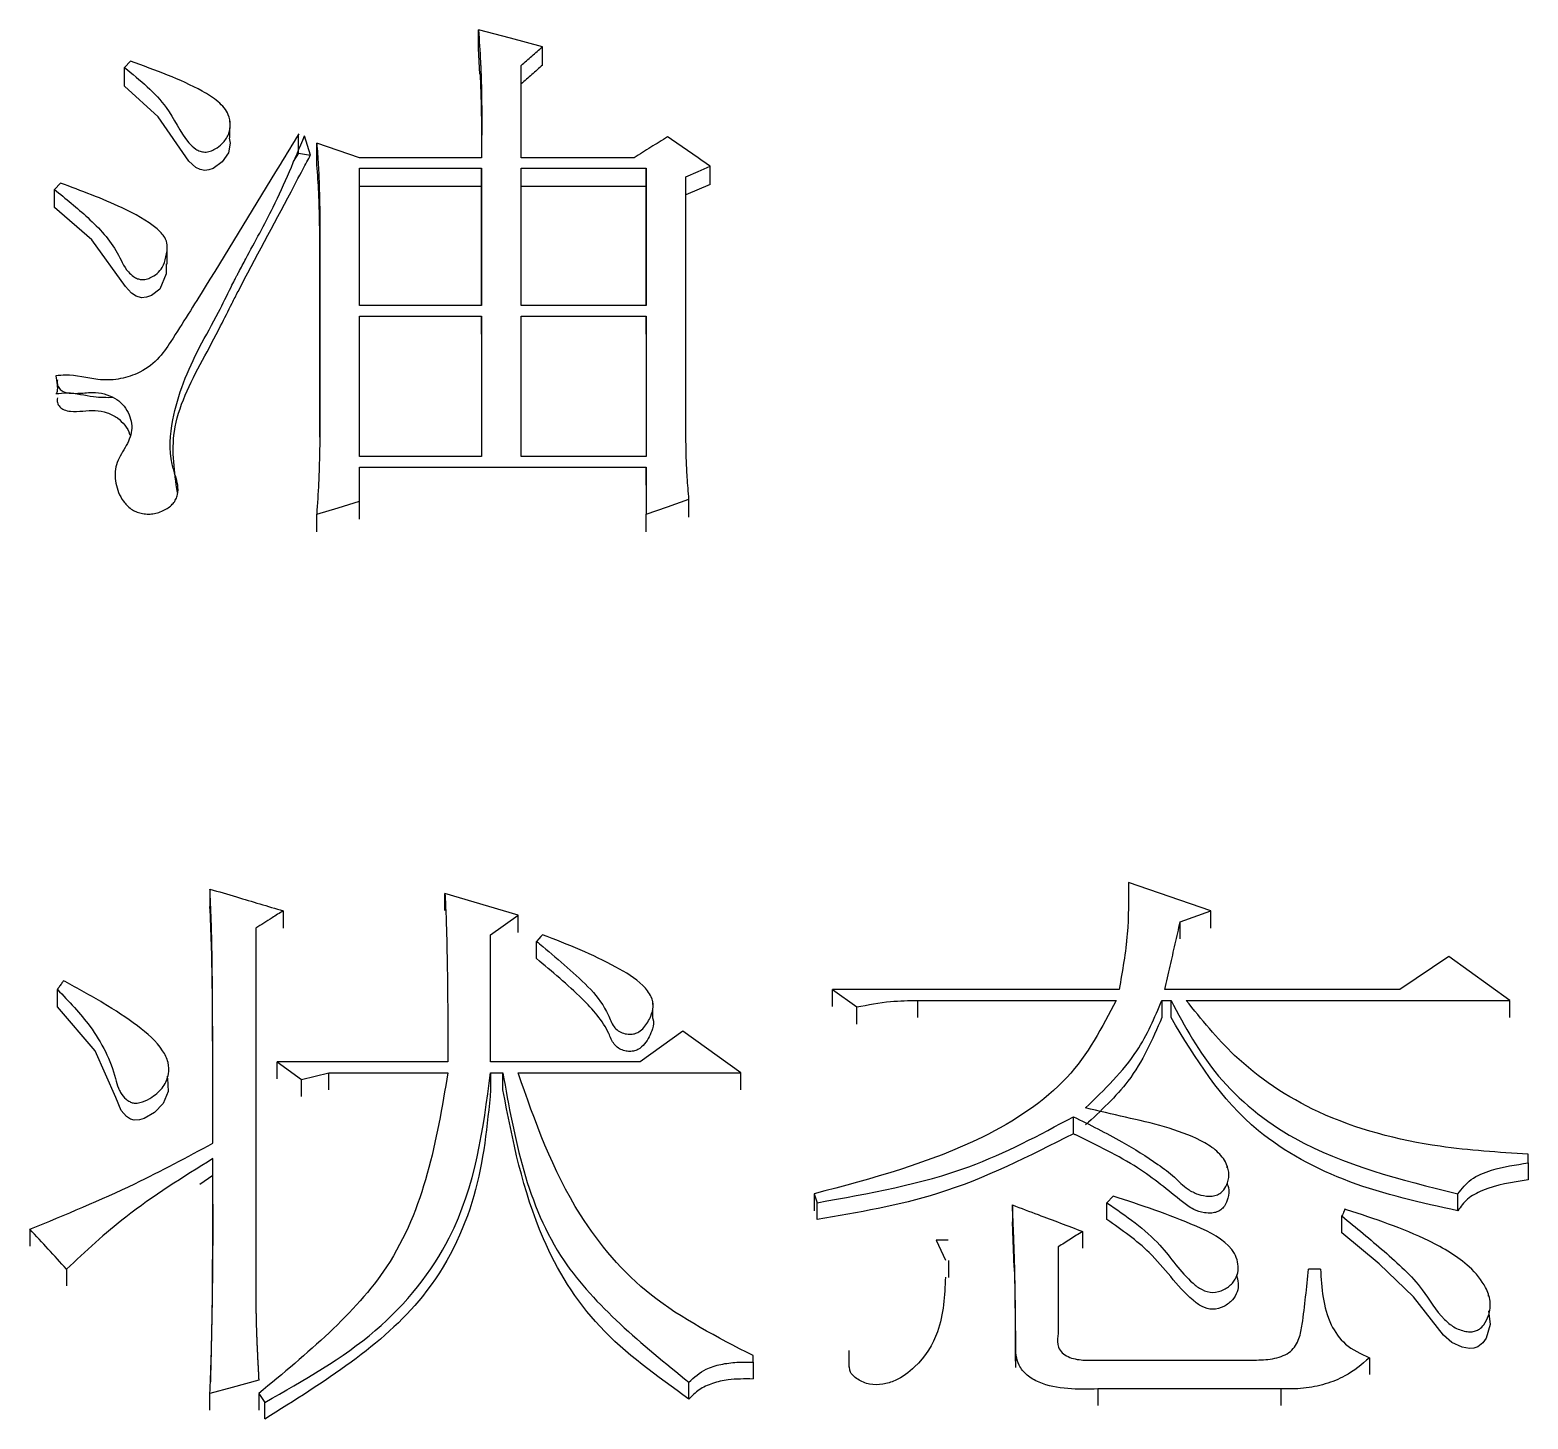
# Model space of a CAD drawing. Header units: millimetres. Extents: x 2028 to 4172, y 863 to 2379.
# Drawn here: x 2533.38 to 2538.7, y 2194.7 to 2199.62 of the extents above; entities that cross this region are included whole.
import ezdxf

# ---------------------------------------------------------------- set-up
doc = ezdxf.new("R2010")
doc.units = ezdxf.units.MM

msp = doc.modelspace()

# ---------------------------------------------------------------- linework, layer by layer
at = {"color": 7, "linetype": 'Continuous', "lineweight": 25}
for p, q in [((2534.9742, 2199.5586), (2534.9742, 2199.624)), ((2534.9787, 2199.4669), (2534.9742, 2199.5586)), ((2535.2013, 2199.4994), (2535.2013, 2199.5648)), ((2533.741, 2199.5129), (2533.7194, 2199.4907)), ((2533.7194, 2199.4254), (2533.7194, 2199.4907)), ((2535.1256, 2199.171), (2535.1256, 2199.4981)), ((2534.0926, 2199.2975), (2534.0926, 2199.3069)), ((2534.0926, 2199.2419), (2534.0926, 2199.2777)), ((2534.3792, 2199.1805), (2534.3576, 2199.2492)), ((2534.4009, 2199.1582), (2534.4009, 2199.2231)), ((2534.3359, 2199.1879), (2534.3174, 2199.1577)), ((2534.3359, 2199.1879), (2534.3792, 2199.1805)), ((2534.985, 2199.171), (2534.5523, 2199.171)), ((2535.5259, 2199.171), (2535.1256, 2199.171)), ((2534.5523, 2199.1337), (2534.985, 2199.1337)), ((2534.5523, 2198.6474), (2534.5523, 2199.1337)), ((2534.985, 2199.1337), (2534.985, 2198.6474)), ((2534.985, 2199.0689), (2534.985, 2199.1337)), ((2535.1256, 2199.1337), (2535.5691, 2199.1337)), ((2535.1256, 2198.6474), (2535.1256, 2199.1337)), ((2535.5691, 2199.1337), (2535.5691, 2198.6474)), ((2535.5691, 2199.0689), (2535.5691, 2199.1337)), ((2535.7098, 2198.1728), (2535.7097, 2199.1039)), ((2535.7963, 2199.0763), (2535.7963, 2199.1412)), ((2533.4922, 2199.0815), (2533.4706, 2199.0591)), ((2533.4706, 2198.9944), (2533.4706, 2199.0591)), ((2534.985, 2199.0689), (2534.5523, 2199.0689)), ((2534.985, 2198.6474), (2534.985, 2199.0689)), ((2535.5691, 2199.0689), (2535.1256, 2199.0689)), ((2535.5691, 2198.6474), (2535.5691, 2199.0689)), ((2535.7963, 2199.0763), (2535.7097, 2199.0391)), ((2534.4117, 2198.9695), (2534.4117, 2198.1803)), ((2534.4117, 2198.9695), (2534.4117, 2198.9049)), ((2534.4117, 2198.1803), (2534.4117, 2198.9049)), ((2533.8707, 2198.7938), (2533.8707, 2198.8586)), ((2534.985, 2198.6474), (2534.5523, 2198.6474)), ((2535.5691, 2198.6474), (2535.1256, 2198.6474)), ((2534.5523, 2198.6098), (2534.985, 2198.6098)), ((2534.5523, 2198.1123), (2534.5523, 2198.6098)), ((2534.985, 2198.6098), (2534.985, 2198.1123)), ((2534.985, 2198.5457), (2534.985, 2198.6098)), ((2535.1256, 2198.6098), (2535.5691, 2198.6098)), ((2535.1256, 2198.1123), (2535.1256, 2198.6098)), ((2535.5691, 2198.6098), (2535.5691, 2198.1123)), ((2535.5691, 2198.5457), (2535.5691, 2198.6098)), ((2533.4814, 2198.3734), (2533.4814, 2198.384)), ((2534.985, 2198.1123), (2534.5523, 2198.1123)), ((2535.5691, 2198.1123), (2535.1256, 2198.1123)), ((2534.5523, 2198.0745), (2535.5691, 2198.0745)), ((2534.5523, 2197.9533), (2534.5523, 2198.0745)), ((2535.5691, 2198.0745), (2535.5691, 2197.9078)), ((2535.5691, 2198.0111), (2535.5691, 2198.0745)), ((2534.5523, 2197.8901), (2534.5523, 2197.9533)), ((2535.7206, 2197.8977), (2535.7206, 2197.9608)), ((2534.4009, 2197.8447), (2534.4009, 2197.9078)), ((2535.5691, 2197.8447), (2535.5691, 2197.9078)), ((2537.5703, 2196.5019), (2537.2783, 2196.6023)), ((2534.0223, 2196.5791), (2534.0223, 2196.5179)), ((2535.1148, 2196.4864), (2534.8552, 2196.5637)), ((2534.8552, 2196.5025), (2534.8552, 2196.5637)), ((2534.2819, 2196.5019), (2534.2819, 2196.4408)), ((2535.0175, 2196.4168), (2535.1148, 2196.4864)), ((2535.1148, 2196.4253), (2535.1148, 2196.4864)), ((2537.4622, 2196.4632), (2537.5703, 2196.5019)), ((2537.5703, 2196.4408), (2537.5703, 2196.5019)), ((2534.1845, 2196.44), (2534.1845, 2195.2242)), ((2537.4622, 2196.4022), (2537.4622, 2196.4632)), ((2535.0175, 2195.9668), (2535.0175, 2196.4168)), ((2535.1798, 2196.3324), (2535.1798, 2196.3937)), ((2537.2712, 2196.3928), (2537.2695, 2196.3724)), ((2538.4141, 2196.3394), (2538.241, 2196.2232)), ((2538.6304, 2196.1844), (2538.4141, 2196.3394)), ((2533.4814, 2196.1621), (2533.4814, 2196.2231)), ((2536.229, 2196.2232), (2536.3155, 2196.1611)), ((2537.2458, 2196.2232), (2536.229, 2196.2232)), ((2536.229, 2196.1624), (2536.229, 2196.2232)), ((2538.241, 2196.2232), (2537.4081, 2196.2232)), ((2535.5922, 2196.1701), (2535.5922, 2196.1812)), ((2536.5319, 2196.1844), (2537.235, 2196.1844)), ((2536.5319, 2196.1237), (2536.5319, 2196.1844)), ((2537.3973, 2196.1844), (2537.4297, 2196.1844)), ((2537.3973, 2196.1844), (2537.3973, 2196.1237)), ((2537.4297, 2196.1237), (2537.4297, 2196.1844)), ((2537.4838, 2196.1844), (2538.6304, 2196.1844)), ((2538.6304, 2196.1237), (2538.6304, 2196.1844)), ((2535.5922, 2196.1201), (2535.5922, 2196.1556)), ((2536.3155, 2196.1004), (2536.3155, 2196.1611)), ((2535.699, 2196.0757), (2535.5475, 2195.9668)), ((2535.9045, 2195.9279), (2535.699, 2196.0757)), ((2533.8715, 2195.9688), (2533.8715, 2195.9725)), ((2534.2603, 2195.9668), (2534.3468, 2195.9045)), ((2534.866, 2195.9668), (2534.2603, 2195.9668)), ((2534.2603, 2195.9064), (2534.2603, 2195.9668)), ((2535.5475, 2195.9668), (2535.0175, 2195.9668)), ((2533.8715, 2195.9117), (2533.8715, 2195.9153)), ((2534.3468, 2195.9045), (2534.4441, 2195.9279)), ((2534.3468, 2195.8442), (2534.3468, 2195.9045)), ((2534.4441, 2195.9279), (2534.866, 2195.9279)), ((2534.4441, 2195.8675), (2534.4441, 2195.9279)), ((2535.0175, 2195.9279), (2535.0607, 2195.9279)), ((2535.0175, 2195.9279), (2535.0175, 2195.8675)), ((2535.0607, 2195.8675), (2535.0607, 2195.9279)), ((2535.1148, 2195.9279), (2535.9045, 2195.9279)), ((2535.9045, 2195.8675), (2535.9045, 2195.9279)), ((2537.0835, 2195.7117), (2537.0835, 2195.7721)), ((2538.6954, 2195.6081), (2538.6954, 2195.6393)), ((2534.0331, 2195.6181), (2534.0331, 2195.6213)), ((2537.6291, 2195.5911), (2537.6291, 2195.5975)), ((2538.6954, 2195.6081), (2538.6954, 2195.5482)), ((2534.0331, 2195.5635), (2533.9862, 2195.5321)), ((2536.1641, 2195.4986), (2536.1749, 2195.4673)), ((2536.1641, 2195.4986), (2536.1641, 2195.4388)), ((2537.2242, 2195.4907), (2537.2026, 2195.4673)), ((2538.4466, 2195.4388), (2538.4466, 2195.4986)), ((2536.1749, 2195.4076), (2536.1749, 2195.4673)), ((2536.8672, 2195.4594), (2536.8672, 2195.3997)), ((2533.3842, 2195.3731), (2533.3842, 2195.3135)), ((2536.8735, 2195.2371), (2536.8672, 2195.3994)), ((2538.0355, 2195.3604), (2538.0355, 2195.4204)), ((2536.5967, 2195.3341), (2536.6298, 2195.2633)), ((2536.6401, 2195.3341), (2536.5967, 2195.3341)), ((2537.116, 2195.3654), (2537.116, 2195.3058)), ((2537.0295, 2195.3105), (2537.0295, 2195.004)), ((2537.6603, 2195.2741), (2537.6603, 2195.2751)), ((2533.5138, 2195.2321), (2533.5138, 2195.1727)), ((2536.6416, 2195.2027), (2536.6416, 2195.2622)), ((2537.9598, 2195.2321), (2537.9165, 2195.2321)), ((2538.5548, 2195.1364), (2538.5548, 2195.1442)), ((2536.8781, 2194.9056), (2536.8781, 2194.9647)), ((2535.9478, 2194.9016), (2535.9478, 2194.9253)), ((2535.9478, 2194.9016), (2535.9478, 2194.8427)), ((2536.2873, 2194.9437), (2536.2873, 2194.8846)), ((2536.8781, 2194.9053), (2536.878, 2194.9204)), ((2536.8781, 2194.9426), (2536.8781, 2194.8832)), ((2537.1593, 2194.9095), (2537.7326, 2194.9095)), ((2538.1329, 2194.9174), (2538.1329, 2194.8584)), ((2534.0223, 2194.7324), (2534.0223, 2194.7912)), ((2534.1954, 2194.7912), (2534.217, 2194.7596)), ((2534.1954, 2194.7912), (2534.1954, 2194.7324)), ((2534.1954, 2194.7912), (2534.1954, 2194.7797)), ((2535.7206, 2194.7718), (2535.7206, 2194.8307)), ((2537.8192, 2194.807), (2537.1701, 2194.807)), ((2537.1701, 2194.807), (2537.1701, 2194.7481)), ((2537.8192, 2194.807), (2537.8192, 2194.7481))]:
    msp.add_line(p, q, dxfattribs=at)
at = {"color": 7, "linetype": 'Continuous', "lineweight": 25, "flags": 128}
for points in [[(2535.2013, 2199.5648), (2535.0878, 2199.5944), (2534.9742, 2199.624)], [(2534.091, 2199.2405), (2534.0945, 2199.2227), (2534.0878, 2199.1882), (2534.0656, 2199.1565), (2534.0333, 2199.1336), (2534.0187, 2199.1282), (2534.0039, 2199.1264), (2533.9875, 2199.1294), (2533.9723, 2199.1369), (2533.948, 2199.1595), (2533.8388, 2199.316), (2533.7194, 2199.4254), (2533.7194, 2199.4254)], [(2534.3359, 2199.1879), (2534.3359, 2199.2172), (2534.3359, 2199.235), (2534.3359, 2199.2529)], [(2534.5523, 2199.171), (2534.4766, 2199.1971), (2534.4009, 2199.2231)], [(2535.7097, 2199.1039), (2535.753, 2199.1225), (2535.7963, 2199.1412)], [(2533.8665, 2198.7946), (2533.867, 2198.7593), (2533.8441, 2198.7054), (2533.8147, 2198.6832), (2533.7971, 2198.6767), (2533.7793, 2198.6751), (2533.7606, 2198.6805), (2533.744, 2198.6917), (2533.7233, 2198.7148), (2533.6036, 2198.8804), (2533.4706, 2198.9944), (2533.4706, 2198.9944)], [(2534.4009, 2197.9078), (2534.4766, 2197.9305), (2534.5523, 2197.9533)], [(2535.5691, 2197.9078), (2535.6449, 2197.9343), (2535.7206, 2197.9608)], [(2535.2014, 2196.4168), (2535.1959, 2196.4109), (2535.1878, 2196.4023), (2535.1798, 2196.3937)], [(2533.8711, 2195.9112), (2533.8722, 2195.9092), (2533.8746, 2195.861), (2533.857, 2195.8189), (2533.8253, 2195.7871), (2533.7892, 2195.7663), (2533.7722, 2195.761), (2533.7537, 2195.76), (2533.7409, 2195.7635), (2533.7263, 2195.7724), (2533.7075, 2195.7943), (2533.689, 2195.8405), (2533.6149, 2196.0061), (2533.4814, 2196.1621), (2533.4814, 2196.1621)], [(2537.2026, 2195.4075), (2537.2026, 2195.4291), (2537.2026, 2195.4482), (2537.2026, 2195.4673)], [(2538.5548, 2195.0842), (2538.5609, 2195.0353), (2538.5464, 2194.9875), (2538.5349, 2194.9707), (2538.5179, 2194.9569), (2538.5035, 2194.9516), (2538.4877, 2194.9504), (2538.4619, 2194.9548), (2538.4249, 2194.972), (2538.3953, 2194.9983), (2538.2893, 2195.1335), (2538.168, 2195.2503), (2538.0356, 2195.3604), (2538.0356, 2195.3604)], [(2534.1954, 2194.8386), (2534.148, 2194.8256), (2534.1007, 2194.8127), (2534.0223, 2194.7912)], [(2534.217, 2194.7008), (2534.217, 2194.727), (2534.217, 2194.7433), (2534.217, 2194.7596)]]:
    msp.add_lwpolyline(points, dxfattribs=at)
at = {"color": 7, "linetype": 'Continuous', "lineweight": 25}
for points, knots in [([(2534.9742, 2199.624), (2534.9769, 2199.5864), (2534.98, 2199.5441), (2534.9821, 2199.4993), (2534.9826, 2199.4875), (2534.9831, 2199.4757), (2534.9836, 2199.4616), (2534.984, 2199.4474), (2534.9844, 2199.4333), (2534.9848, 2199.4191), (2534.985, 2199.4049), (2534.9853, 2199.3908), (2534.9855, 2199.3766), (2534.9856, 2199.3624), (2534.9857, 2199.3482), (2534.9858, 2199.334), (2534.9858, 2199.3199), (2534.9859, 2199.3057), (2534.9858, 2199.2915), (2534.9858, 2199.2773), (2534.9857, 2199.2654), (2534.9857, 2199.256), (2534.9856, 2199.2489), (2534.9856, 2199.2418), (2534.9855, 2199.2347), (2534.9855, 2199.2276), (2534.9854, 2199.2205), (2534.9854, 2199.2134), (2534.9853, 2199.2063), (2534.9853, 2199.1991), (2534.9852, 2199.192), (2534.9851, 2199.1827), (2534.985, 2199.1756), (2534.985, 2199.171)], [0, 0, 0, 0, 0.250151, 0.281419, 0.297053, 0.328322, 0.35959, 0.390858, 0.422126, 0.453395, 0.484663, 0.515931, 0.5472, 0.578468, 0.609736, 0.641004, 0.672273, 0.703541, 0.734809, 0.766077, 0.797346, 0.81298, 0.828614, 0.844248, 0.859882, 0.875516, 0.891151, 0.906785, 0.922419, 0.938053, 0.953687, 0.969321, 1, 1, 1, 1]), ([(2535.1256, 2199.4981), (2535.1382, 2199.5092), (2535.1635, 2199.5315), (2535.1887, 2199.5537), (2535.2013, 2199.5648)], [0, 0, 0, 0, 0.5000004, 1, 1, 1, 1]), ([(2533.7194, 2199.4907), (2533.7744, 2199.4462), (2533.8719, 2199.3675), (2533.9185, 2199.2543), (2533.9662, 2199.2044), (2533.9866, 2199.1938), (2534.0046, 2199.19), (2534.0238, 2199.1937), (2534.0452, 2199.204), (2534.0695, 2199.223), (2534.0905, 2199.2522), (2534.0966, 2199.2881), (2534.089, 2199.3301), (2534.0531, 2199.3726), (2533.9396, 2199.4422), (2533.829, 2199.4816), (2533.741, 2199.5129)], [0, 0, 0, 0, 0.207529, 0.367373, 0.400836, 0.41667, 0.431354, 0.448141, 0.466694, 0.497248, 0.538464, 0.578549, 0.619959, 0.682144, 0.746848, 1, 1, 1, 1]), ([(2534.9805, 2199.4671), (2534.9803, 2199.4667), (2534.9799, 2199.466), (2534.9818, 2199.4223), (2534.9846, 2199.3307), (2534.985, 2199.2522), (2534.9851, 2199.2058), (2534.9851, 2199.1939), (2534.9851, 2199.1946), (2534.9852, 2199.1949)], [0, 0, 0, 0, 0.0810768, 0.1174488, 0.5565368, 0.7543349, 0.8942705, 0.9630501, 1, 1, 1, 1]), ([(2535.2013, 2199.4994), (2535.1887, 2199.4883), (2535.1635, 2199.4661), (2535.1382, 2199.4439), (2535.1256, 2199.4328)], [0, 0, 0, 0, 0.499998, 1, 1, 1, 1]), ([(2534.3377, 2199.256), (2534.3156, 2199.2199), (2534.2052, 2199.0397), (2534.0555, 2198.7935), (2533.9119, 2198.5624), (2533.8402, 2198.4538), (2533.7737, 2198.4064), (2533.6978, 2198.3834), (2533.6094, 2198.3817), (2533.5375, 2198.4055), (2533.4874, 2198.3991), (2533.4759, 2198.3977)], [0, 0, 0, 0, 0.101091, 0.505417, 0.686144, 0.747623, 0.809949, 0.856214, 0.902538, 0.977672, 1, 1, 1, 1]), ([(2533.4814, 2198.384), (2533.4808, 2198.3788), (2533.4797, 2198.3681), (2533.4864, 2198.3555), (2533.4945, 2198.3471), (2533.5055, 2198.3404), (2533.5295, 2198.3348), (2533.56, 2198.3365), (2533.5876, 2198.3383), (2533.6154, 2198.3397), (2533.6482, 2198.3358), (2533.6849, 2198.3207), (2533.7139, 2198.2973), (2533.7332, 2198.2687), (2533.7443, 2198.2372), (2533.7474, 2198.194), (2533.7227, 2198.1428), (2533.6845, 2198.0843), (2533.6849, 2198.0165), (2533.7058, 2197.9621), (2533.7359, 2197.9295), (2533.7595, 2197.9164), (2533.7787, 2197.9103), (2533.7993, 2197.9076), (2533.8207, 2197.9087), (2533.8417, 2197.9138), (2533.8614, 2197.9221), (2533.8788, 2197.9329), (2533.8926, 2197.9458), (2533.9024, 2197.9608), (2533.9139, 2197.9933), (2533.9025, 2198.0362), (2533.8756, 2198.1219), (2533.888, 2198.2813), (2533.9601, 2198.4599), (2534.0479, 2198.6113), (2534.0864, 2198.6913), (2534.1067, 2198.7316), (2534.1128, 2198.7435), (2534.1147, 2198.7474), (2534.1163, 2198.7504), (2534.1193, 2198.7561), (2534.1306, 2198.7774), (2534.1731, 2198.8584), (2534.2619, 2199.0167), (2534.3226, 2199.1643), (2534.3576, 2199.2492)], [0, 0, 0, 0, 0.00737, 0.015009, 0.018555, 0.022128, 0.030111, 0.045178, 0.055064, 0.060343, 0.075509, 0.090437, 0.104896, 0.120548, 0.135595, 0.150698, 0.180779, 0.211233, 0.242231, 0.273349, 0.290015, 0.297441, 0.304692, 0.312416, 0.319982, 0.327794, 0.336224, 0.34425, 0.351944, 0.359644, 0.367692, 0.398957, 0.418859, 0.492604, 0.619034, 0.682459, 0.727701, 0.740175, 0.743874, 0.745883, 0.74615, 0.748384, 0.7547, 0.77878, 0.872725, 1, 1, 1, 1]), ([(2534.4009, 2199.2231), (2534.4028, 2199.1975), (2534.4066, 2199.1462), (2534.4104, 2199.0617), (2534.4112, 2199.0027), (2534.4117, 2198.9695)], [0, 0, 0, 0, 0.303893, 0.607799, 1, 1, 1, 1]), ([(2535.6448, 2199.2455), (2535.625, 2199.2331), (2535.5853, 2199.2082), (2535.5457, 2199.1834), (2535.5259, 2199.171)], [0, 0, 0, 0, 0.5, 1, 1, 1, 1]), ([(2535.7963, 2199.1412), (2535.771, 2199.1586), (2535.7206, 2199.1933), (2535.6701, 2199.2281), (2535.6448, 2199.2455)], [0, 0, 0, 0, 0.499999, 1, 1, 1, 1]), ([(2533.9067, 2197.9842), (2533.8964, 2198.0572), (2533.8737, 2198.2189), (2533.9739, 2198.4136), (2534.0537, 2198.5607), (2534.094, 2198.6426), (2534.176, 2198.8019), (2534.2637, 2198.9642), (2534.3472, 2199.1212), (2534.3697, 2199.163), (2534.3763, 2199.1753), (2534.3785, 2199.1792), (2534.3792, 2199.1805)], [0, 0, 0, 0, 0.170464, 0.377976, 0.481664, 0.549904, 0.585303, 0.888417, 0.96815, 0.99006, 0.996526, 1, 1, 1, 1]), ([(2534.4117, 2198.9049), (2534.4113, 2198.9307), (2534.4106, 2198.9821), (2534.4077, 2199.0666), (2534.4033, 2199.1252), (2534.4009, 2199.1582)], [0, 0, 0, 0, 0.304283, 0.608582, 1, 1, 1, 1]), ([(2533.4706, 2199.0591), (2533.511, 2199.0264), (2533.5957, 2198.9578), (2533.6875, 2198.8595), (2533.7181, 2198.78), (2533.7482, 2198.7515), (2533.7641, 2198.7424), (2533.7784, 2198.7388), (2533.7939, 2198.7395), (2533.8141, 2198.746), (2533.8362, 2198.7602), (2533.8583, 2198.7852), (2533.8668, 2198.8209), (2533.8738, 2198.8569), (2533.8631, 2198.8926), (2533.8123, 2198.9418), (2533.6875, 2199.0088), (2533.5662, 2199.0539), (2533.4922, 2199.0815)], [0, 0, 0, 0, 0.145124, 0.304252, 0.383323, 0.40611, 0.420719, 0.431527, 0.442364, 0.458238, 0.484495, 0.512276, 0.553409, 0.599258, 0.628708, 0.668116, 0.797317, 1, 1, 1, 1]), ([(2533.4759, 2198.3977), (2533.4779, 2198.3875), (2533.4814, 2198.3697), (2533.4816, 2198.3489), (2533.4797, 2198.338), (2533.4779, 2198.335), (2533.4769, 2198.3342), (2533.4763, 2198.3339), (2533.476, 2198.3338), (2533.4759, 2198.3338)], [0, 0, 0, 0, 0.493604, 0.861876, 0.955662, 0.982084, 0.991539, 0.995796, 1, 1, 1, 1]), ([(2533.6797, 2198.3209), (2533.6563, 2198.3206), (2533.6011, 2198.32), (2533.5346, 2198.3405), (2533.4894, 2198.3353), (2533.4759, 2198.3338)], [0, 0, 0, 0, 0.339873, 0.802206, 1, 1, 1, 1]), ([(2533.4814, 2198.3202), (2533.4808, 2198.3146), (2533.4796, 2198.3032), (2533.4873, 2198.2902), (2533.4964, 2198.2818), (2533.5087, 2198.2755), (2533.5492, 2198.2683), (2533.6008, 2198.2795), (2533.6589, 2198.2692), (2533.6953, 2198.2503), (2533.7217, 2198.2235), (2533.7354, 2198.2018), (2533.7381, 2198.1892), (2533.7383, 2198.188)], [0, 0, 0, 0, 0.061337, 0.123567, 0.151718, 0.180699, 0.247393, 0.495687, 0.618225, 0.741474, 0.859447, 0.986915, 1, 1, 1, 1]), ([(2534.4117, 2198.1803), (2534.4114, 2198.1533), (2534.4107, 2198.0993), (2534.4073, 2198.0085), (2534.4032, 2197.9446), (2534.4009, 2197.9078)], [0, 0, 0, 0, 0.297543, 0.595099, 1, 1, 1, 1]), ([(2535.7206, 2197.9608), (2535.7183, 2197.9869), (2535.7139, 2198.0352), (2535.7109, 2198.1059), (2535.7102, 2198.1505), (2535.7098, 2198.1728)], [0, 0, 0, 0, 0.368696, 0.68428, 1, 1, 1, 1]), ([(2537.2783, 2196.6023), (2537.279, 2196.5416), (2537.28, 2196.4479), (2537.263, 2196.3216), (2537.2516, 2196.256), (2537.2458, 2196.2232)], [0, 0, 0, 0, 0.4788373, 0.7392205, 1, 1, 1, 1]), ([(2534.0331, 2195.6784), (2534.033, 2195.7284), (2534.033, 2195.7846), (2534.0328, 2195.8439), (2534.0328, 2195.8595), (2534.0328, 2195.872), (2534.0327, 2195.8875), (2534.0327, 2195.9031), (2534.0326, 2195.9281), (2534.0326, 2195.953), (2534.0325, 2195.9841), (2534.0324, 2196.009), (2534.0322, 2196.0402), (2534.0321, 2196.0651), (2534.0319, 2196.1086), (2534.0316, 2196.1521), (2534.0314, 2196.2142), (2534.0305, 2196.3021), (2534.0293, 2196.39), (2534.0272, 2196.4594), (2534.0263, 2196.4846), (2534.0256, 2196.5035), (2534.0249, 2196.5193), (2534.0244, 2196.5319), (2534.0238, 2196.5445), (2534.0231, 2196.5602), (2534.0226, 2196.5728), (2534.0223, 2196.5791)], [0, 0, 0, 0, 0.165615, 0.186317, 0.196668, 0.21737, 0.227722, 0.248424, 0.269126, 0.31053, 0.331232, 0.372636, 0.393338, 0.434742, 0.455444, 0.538253, 0.579657, 0.662465, 0.831215, 0.873409, 0.894506, 0.915603, 0.9367, 0.947248, 0.957797, 0.978898, 1, 1, 1, 1]), ([(2534.0223, 2196.5791), (2534.0538, 2196.5698), (2534.1128, 2196.5522), (2534.1993, 2196.5265), (2534.2544, 2196.5101), (2534.2819, 2196.5019)], [0, 0, 0, 0, 0.364009, 0.682004, 1, 1, 1, 1]), ([(2534.8552, 2196.5637), (2534.8567, 2196.5363), (2534.8589, 2196.4952), (2534.8618, 2196.3991), (2534.8639, 2196.3028), (2534.8647, 2196.2168), (2534.865, 2196.184), (2534.8651, 2196.1754), (2534.8652, 2196.1668), (2534.8652, 2196.1565), (2534.8653, 2196.1461), (2534.8654, 2196.1375), (2534.8654, 2196.1289), (2534.8655, 2196.1203), (2534.8655, 2196.11), (2534.8656, 2196.0996), (2534.8656, 2196.0893), (2534.8657, 2196.0806), (2534.8657, 2196.072), (2534.8657, 2196.0634), (2534.8658, 2196.053), (2534.8658, 2196.0444), (2534.8658, 2196.0375), (2534.8658, 2196.0323), (2534.8659, 2196.0272), (2534.8659, 2196.022), (2534.8659, 2196.0168), (2534.8659, 2196.0116), (2534.8659, 2196.0064), (2534.8659, 2196.0013), (2534.8659, 2195.9961), (2534.866, 2195.9909), (2534.866, 2195.9866), (2534.866, 2195.9823), (2534.866, 2195.976), (2534.866, 2195.9705), (2534.866, 2195.9668)], [0, 0, 0, 0, 0.138343, 0.207516, 0.484205, 0.622549, 0.639842, 0.648489, 0.665782, 0.683074, 0.700367, 0.71766, 0.726307, 0.7436, 0.760893, 0.778185, 0.795478, 0.812771, 0.821418, 0.838711, 0.856004, 0.873296, 0.881943, 0.890589, 0.899236, 0.907882, 0.916529, 0.925175, 0.933822, 0.942468, 0.951115, 0.959761, 0.968407, 0.972731, 0.981377, 1, 1, 1, 1]), ([(2534.033, 2195.6783), (2534.033, 2195.7082), (2534.0329, 2195.7881), (2534.0325, 2195.9176), (2534.0321, 2196.0234), (2534.0316, 2196.0918), (2534.0315, 2196.1228), (2534.0312, 2196.1974), (2534.0298, 2196.2842), (2534.0276, 2196.4034), (2534.0243, 2196.4729), (2534.0223, 2196.5176)], [0, 0, 0, 0, 0.106229, 0.28391, 0.461592, 0.483802, 0.528222, 0.572642, 0.750327, 0.839168, 1, 1, 1, 1]), ([(2534.2819, 2196.5019), (2534.2688, 2196.4936), (2534.246, 2196.4791), (2534.2135, 2196.4585), (2534.1942, 2196.4462), (2534.1845, 2196.44)], [0, 0, 0, 0, 0.404151, 0.702075, 1, 1, 1, 1]), ([(2537.4081, 2196.2232), (2537.4143, 2196.2507), (2537.4264, 2196.3046), (2537.4444, 2196.3846), (2537.4563, 2196.437), (2537.4622, 2196.4632)], [0, 0, 0, 0, 0.344184, 0.672092, 1, 1, 1, 1]), ([(2535.1798, 2196.3937), (2535.1872, 2196.3876), (2535.2242, 2196.3574), (2535.3172, 2196.2769), (2535.4185, 2196.1859), (2535.4469, 2196.0979), (2535.4686, 2196.0762), (2535.4883, 2196.0669), (2535.509, 2196.0634), (2535.5281, 2196.0656), (2535.546, 2196.0737), (2535.5678, 2196.094), (2535.5849, 2196.1247), (2535.5973, 2196.162), (2535.5878, 2196.2014), (2535.5469, 2196.254), (2535.4558, 2196.3072), (2535.3355, 2196.3652), (2535.2462, 2196.3996), (2535.2014, 2196.4169)], [0, 0, 0, 0, 0.025946, 0.129765, 0.338783, 0.385933, 0.404152, 0.422428, 0.440778, 0.454644, 0.468541, 0.48998, 0.535407, 0.570955, 0.607001, 0.655235, 0.757864, 0.878395, 1, 1, 1, 1]), ([(2535.5921, 2196.1198), (2535.5922, 2196.1195), (2535.5974, 2196.1082), (2535.5901, 2196.0752), (2535.5725, 2196.038), (2535.5453, 2196.0116), (2535.5239, 2196.0038), (2535.506, 2196.003), (2535.4875, 2196.0066), (2535.4694, 2196.0149), (2535.4486, 2196.0347), (2535.4258, 2196.1012), (2535.3323, 2196.2055), (2535.2353, 2196.2863), (2535.1798, 2196.3324)], [0, 0, 0, 0, 0.001631, 0.062853, 0.163889, 0.211021, 0.234976, 0.258905, 0.283733, 0.31285, 0.343972, 0.415614, 0.666074, 1, 1, 1, 1]), ([(2533.4814, 2196.2231), (2533.5221, 2196.1808), (2533.6136, 2196.0858), (2533.676, 2195.9615), (2533.6944, 2195.8788), (2533.7071, 2195.854), (2533.72, 2195.837), (2533.7366, 2195.8253), (2533.7501, 2195.8204), (2533.7664, 2195.8198), (2533.7901, 2195.8257), (2533.8237, 2195.8442), (2533.8599, 2195.8766), (2533.8776, 2195.9212), (2533.8765, 2195.966), (2533.8455, 2196.0285), (2533.763, 2196.0992), (2533.6433, 2196.1776), (2533.5521, 2196.2274), (2533.5049, 2196.2532), (2533.5031, 2196.2542)], [0, 0, 0, 0, 0.148093, 0.332862, 0.364698, 0.380614, 0.406973, 0.418965, 0.429085, 0.43924, 0.454283, 0.483092, 0.528609, 0.572041, 0.609672, 0.651115, 0.755731, 0.873051, 0.995164, 1, 1, 1, 1]), ([(2533.5031, 2196.2542), (2533.5012, 2196.2515), (2533.4967, 2196.245), (2533.4894, 2196.2347), (2533.4841, 2196.227), (2533.4814, 2196.2231)], [0, 0, 0, 0, 0.2564518, 0.6282259, 1, 1, 1, 1]), ([(2537.235, 2196.1844), (2537.1853, 2196.0887), (2537.0842, 2195.8941), (2536.703, 2195.6423), (2536.37, 2195.5535), (2536.1641, 2195.4986)], [0, 0, 0, 0, 0.2692448, 0.5481753, 1, 1, 1, 1]), ([(2536.3155, 2196.1611), (2536.3553, 2196.1688), (2536.4264, 2196.1826), (2536.4996, 2196.1838), (2536.5319, 2196.1844)], [0, 0, 0, 0, 0.558835, 1, 1, 1, 1]), ([(2537.1268, 2195.8033), (2537.1936, 2195.8681), (2537.312, 2195.9832), (2537.3714, 2196.1233), (2537.3973, 2196.1844)], [0, 0, 0, 0, 0.563817, 1, 1, 1, 1]), ([(2537.4297, 2196.1844), (2537.479, 2196.092), (2537.5787, 2195.9049), (2537.9145, 2195.6313), (2538.2432, 2195.5493), (2538.4466, 2195.4986)], [0, 0, 0, 0, 0.270771, 0.548729, 1, 1, 1, 1]), ([(2538.6954, 2195.6393), (2538.5911, 2195.6459), (2538.3349, 2195.6621), (2537.9588, 2195.7608), (2537.6608, 2195.963), (2537.5374, 2196.1173), (2537.4838, 2196.1844)], [0, 0, 0, 0, 0.214752, 0.527903, 0.794745, 1, 1, 1, 1]), ([(2537.3973, 2196.1234), (2537.3634, 2196.0456), (2537.3023, 2195.9054), (2537.1808, 2195.7929), (2537.1268, 2195.7428)], [0, 0, 0, 0, 0.555147, 1, 1, 1, 1]), ([(2538.4466, 2195.4385), (2538.3163, 2195.4672), (2538.0591, 2195.5239), (2537.6617, 2195.7386), (2537.5168, 2195.979), (2537.4297, 2196.1234)], [0, 0, 0, 0, 0.290646, 0.573901, 1, 1, 1, 1]), ([(2534.866, 2195.9279), (2534.8249, 2195.6864), (2534.7506, 2195.2494), (2534.367, 2194.9328), (2534.1954, 2194.7912)], [0, 0, 0, 0, 0.552698, 1, 1, 1, 1]), ([(2534.217, 2194.7596), (2534.3551, 2194.8377), (2534.627, 2194.9915), (2534.9474, 2195.3975), (2534.991, 2195.7279), (2535.0175, 2195.9279)], [0, 0, 0, 0, 0.289357, 0.569882, 1, 1, 1, 1]), ([(2535.0607, 2195.9279), (2535.1025, 2195.6937), (2535.1779, 2195.2706), (2535.5531, 2194.9665), (2535.7206, 2194.8307)], [0, 0, 0, 0, 0.55346, 1, 1, 1, 1]), ([(2535.9478, 2194.9253), (2535.8208, 2194.9905), (2535.5704, 2195.119), (2535.2741, 2195.4722), (2535.1749, 2195.7559), (2535.1148, 2195.9279)], [0, 0, 0, 0, 0.288413, 0.568681, 1, 1, 1, 1]), ([(2535.0175, 2195.8672), (2535.0053, 2195.7413), (2534.9809, 2195.4881), (2534.7655, 2195.0427), (2534.4265, 2194.8312), (2534.217, 2194.7005)], [0, 0, 0, 0, 0.2743384, 0.5515004, 1, 1, 1, 1]), ([(2535.7206, 2194.7714), (2535.6076, 2194.8519), (2535.3846, 2195.0109), (2535.1524, 2195.3958), (2535.0954, 2195.6891), (2535.0607, 2195.8672)], [0, 0, 0, 0, 0.287076, 0.566904, 1, 1, 1, 1]), ([(2537.0835, 2195.7721), (2537.1416, 2195.7435), (2537.2459, 2195.692), (2537.3639, 2195.6181), (2537.4412, 2195.5608), (2537.48, 2195.5183), (2537.5243, 2195.4958), (2537.5584, 2195.4891), (2537.5855, 2195.4915), (2537.6037, 2195.4993), (2537.62, 2195.5151), (2537.6328, 2195.5411), (2537.6371, 2195.5759), (2537.6226, 2195.6171), (2537.5888, 2195.6566), (2537.4764, 2195.7233), (2537.3126, 2195.7599), (2537.174, 2195.7923), (2537.1268, 2195.8033)], [0, 0, 0, 0, 0.1508023, 0.2709956, 0.3310658, 0.3838686, 0.4145429, 0.4453603, 0.4595077, 0.473787, 0.4897829, 0.5152396, 0.5501128, 0.5845227, 0.6315599, 0.6798073, 0.8910095, 1, 1, 1, 1]), ([(2536.1749, 2195.4673), (2536.3596, 2195.5002), (2536.6865, 2195.5584), (2536.9632, 2195.7073), (2537.0835, 2195.7721)], [0, 0, 0, 0, 0.565186, 1, 1, 1, 1]), ([(2537.0835, 2195.7117), (2536.9274, 2195.6321), (2536.6459, 2195.4886), (2536.3201, 2195.4323), (2536.1749, 2195.4072)], [0, 0, 0, 0, 0.554508, 1, 1, 1, 1]), ([(2537.6272, 2195.5364), (2537.6296, 2195.5314), (2537.6375, 2195.5144), (2537.6337, 2195.4855), (2537.6225, 2195.4587), (2537.6075, 2195.4423), (2537.592, 2195.4336), (2537.5718, 2195.4295), (2537.5432, 2195.4313), (2537.5052, 2195.4428), (2537.4303, 2195.5018), (2537.3071, 2195.6043), (2537.1642, 2195.672), (2537.0865, 2195.7102), (2537.0835, 2195.7116)], [0, 0, 0, 0, 0.026164, 0.087758, 0.135326, 0.162527, 0.184979, 0.207442, 0.242087, 0.295008, 0.361268, 0.645569, 0.986462, 1, 1, 1, 1]), ([(2533.3842, 2195.3731), (2533.5096, 2195.4249), (2533.7331, 2195.5171), (2533.9416, 2195.6292), (2534.0331, 2195.6784)], [0, 0, 0, 0, 0.561153, 1, 1, 1, 1]), ([(2534.0331, 2195.6237), (2533.9266, 2195.5576), (2533.7378, 2195.4404), (2533.5818, 2195.2954), (2533.5138, 2195.2321)], [0, 0, 0, 0, 0.563978, 1, 1, 1, 1]), ([(2534.0223, 2194.7912), (2534.0225, 2194.7972), (2534.023, 2194.8092), (2534.0236, 2194.8241), (2534.0241, 2194.8391), (2534.0246, 2194.8511), (2534.0251, 2194.866), (2534.0256, 2194.878), (2534.0261, 2194.893), (2534.0265, 2194.9049), (2534.027, 2194.9199), (2534.0273, 2194.9318), (2534.0277, 2194.9438), (2534.028, 2194.9557), (2534.0285, 2194.9767), (2534.0297, 2195.0424), (2534.031, 2195.114), (2534.0317, 2195.2214), (2534.0321, 2195.2869), (2534.0323, 2195.3464), (2534.0324, 2195.3613), (2534.0324, 2195.3732), (2534.0325, 2195.3851), (2534.0325, 2195.397), (2534.0326, 2195.4119), (2534.0326, 2195.4238), (2534.0327, 2195.4386), (2534.0327, 2195.4505), (2534.0327, 2195.4654), (2534.0328, 2195.4773), (2534.0328, 2195.4921), (2534.0328, 2195.504), (2534.0329, 2195.5159), (2534.0329, 2195.5278), (2534.0329, 2195.5396), (2534.0329, 2195.55), (2534.033, 2195.5574), (2534.033, 2195.5634), (2534.033, 2195.5708), (2534.033, 2195.5767), (2534.033, 2195.5827), (2534.033, 2195.5886), (2534.033, 2195.5945), (2534.033, 2195.602), (2534.0331, 2195.6079), (2534.0331, 2195.6156), (2534.0331, 2195.6204), (2534.0331, 2195.6237)], [0, 0, 0, 0, 0.0214794, 0.0429589, 0.0536986, 0.0751781, 0.0859178, 0.1073972, 0.118137, 0.1396164, 0.1503561, 0.1718356, 0.1825753, 0.1933151, 0.2147945, 0.2577535, 0.4295896, 0.4725486, 0.6443843, 0.6658637, 0.6873432, 0.6980829, 0.7088226, 0.7303021, 0.7410418, 0.7625212, 0.773261, 0.7947404, 0.8054801, 0.8269596, 0.8376993, 0.8591787, 0.8699185, 0.8806582, 0.9021376, 0.9128774, 0.9182472, 0.9289869, 0.9343568, 0.9450965, 0.9504664, 0.9558363, 0.966576, 0.9719458, 0.9826856, 0.9880554, 1, 1, 1, 1]), ([(2538.4466, 2195.4986), (2538.4607, 2195.5169), (2538.4897, 2195.5543), (2538.581, 2195.5911), (2538.6517, 2195.6016), (2538.6954, 2195.6081)], [0, 0, 0, 0, 0.268422, 0.549119, 1, 1, 1, 1]), ([(2538.6954, 2195.5478), (2538.6396, 2195.5394), (2538.5624, 2195.5277), (2538.4777, 2195.483), (2538.4568, 2195.4531), (2538.4466, 2195.4385)], [0, 0, 0, 0, 0.570927, 0.789593, 1, 1, 1, 1]), ([(2537.2026, 2195.4673), (2537.2702, 2195.4203), (2537.39, 2195.3372), (2537.468, 2195.2118), (2537.5369, 2195.1576), (2537.578, 2195.1453), (2537.6188, 2195.1576), (2537.6489, 2195.1805), (2537.6662, 2195.2105), (2537.669, 2195.2421), (2537.6628, 2195.2731), (2537.6284, 2195.3325), (2537.4705, 2195.4099), (2537.3226, 2195.4584), (2537.2242, 2195.4907)], [0, 0, 0, 0, 0.207965, 0.368358, 0.401514, 0.432917, 0.464664, 0.497814, 0.528601, 0.558738, 0.58913, 0.619745, 0.747266, 1, 1, 1, 1]), ([(2534.0327, 2195.4621), (2534.0321, 2195.3414), (2534.0312, 2195.1662), (2534.0272, 2194.9684), (2534.025, 2194.8803), (2534.0241, 2194.8427), (2534.0239, 2194.8354), (2534.0238, 2194.8328), (2534.0238, 2194.8325), (2534.0238, 2194.8325)], [0, 0, 0, 0, 0.550092, 0.798339, 0.953196, 0.981605, 0.991175, 0.997773, 1, 1, 1, 1]), ([(2536.8781, 2194.9647), (2536.878, 2194.9698), (2536.878, 2194.9775), (2536.878, 2194.9877), (2536.878, 2194.9954), (2536.878, 2195.003), (2536.878, 2195.0107), (2536.878, 2195.0184), (2536.8779, 2195.026), (2536.8779, 2195.0337), (2536.8779, 2195.0414), (2536.8779, 2195.0491), (2536.8778, 2195.0567), (2536.8778, 2195.0644), (2536.8778, 2195.072), (2536.8777, 2195.0797), (2536.8777, 2195.0874), (2536.8776, 2195.095), (2536.8776, 2195.1027), (2536.8775, 2195.1104), (2536.8775, 2195.118), (2536.8774, 2195.1257), (2536.8773, 2195.1333), (2536.8772, 2195.141), (2536.8771, 2195.1487), (2536.877, 2195.1563), (2536.8769, 2195.164), (2536.8768, 2195.1716), (2536.8767, 2195.1793), (2536.8766, 2195.1869), (2536.8764, 2195.1946), (2536.8763, 2195.2022), (2536.8761, 2195.2099), (2536.8759, 2195.2175), (2536.8758, 2195.2252), (2536.8756, 2195.2328), (2536.8754, 2195.2405), (2536.8752, 2195.2481), (2536.875, 2195.2558), (2536.8747, 2195.2634), (2536.8745, 2195.2711), (2536.8743, 2195.2787), (2536.874, 2195.2864), (2536.8738, 2195.294), (2536.8735, 2195.3016), (2536.8733, 2195.3093), (2536.873, 2195.3169), (2536.8727, 2195.3246), (2536.8724, 2195.3322), (2536.8722, 2195.3398), (2536.8719, 2195.3475), (2536.8716, 2195.3551), (2536.8713, 2195.3627), (2536.871, 2195.3704), (2536.8707, 2195.378), (2536.8703, 2195.3856), (2536.87, 2195.3933), (2536.8697, 2195.4009), (2536.8694, 2195.4085), (2536.8691, 2195.4162), (2536.8688, 2195.4238), (2536.8684, 2195.4314), (2536.8681, 2195.439), (2536.8677, 2195.4484), (2536.8674, 2195.4552), (2536.8672, 2195.4594)], [0, 0, 0, 0, 0.0309241, 0.0463862, 0.0618483, 0.0773103, 0.0927724, 0.1082345, 0.1236965, 0.1391586, 0.1546207, 0.1700827, 0.1855448, 0.2010069, 0.216469, 0.231931, 0.2473931, 0.2628552, 0.2783172, 0.2937793, 0.3092414, 0.3247034, 0.3401655, 0.3556276, 0.3710896, 0.3865517, 0.4020138, 0.4174758, 0.4329379, 0.4484, 0.4638621, 0.4793241, 0.4947862, 0.5102483, 0.5257103, 0.5411724, 0.5566345, 0.5720965, 0.5875586, 0.6030207, 0.6184828, 0.6339448, 0.6494069, 0.664869, 0.680331, 0.6957931, 0.7112552, 0.7267172, 0.7421793, 0.7576414, 0.7731034, 0.7885655, 0.8040276, 0.8194896, 0.8349517, 0.8504138, 0.8658758, 0.8813379, 0.8968, 0.9122621, 0.9277241, 0.9431862, 0.9586483, 0.9741103, 1, 1, 1, 1]), ([(2536.8672, 2195.4594), (2536.8977, 2195.4479), (2536.9544, 2195.4265), (2537.0373, 2195.3952), (2537.0898, 2195.3753), (2537.116, 2195.3654)], [0, 0, 0, 0, 0.367076, 0.683538, 1, 1, 1, 1]), ([(2538.0463, 2195.4438), (2538.0454, 2195.4418), (2538.0432, 2195.4369), (2538.0396, 2195.4291), (2538.0369, 2195.4232), (2538.0355, 2195.4203)], [0, 0, 0, 0, 0.255027, 0.627514, 1, 1, 1, 1]), ([(2538.0356, 2195.4203), (2538.0857, 2195.3789), (2538.186, 2195.2961), (2538.3172, 2195.1776), (2538.3735, 2195.0735), (2538.4308, 2195.0251), (2538.4652, 2195.0116), (2538.4924, 2195.0091), (2538.5095, 2195.0118), (2538.5256, 2195.0202), (2538.5433, 2195.0385), (2538.5589, 2195.0721), (2538.5648, 2195.1184), (2538.5425, 2195.1793), (2538.4762, 2195.2594), (2538.308, 2195.3577), (2538.15, 2195.4107), (2538.0483, 2195.4432), (2538.0463, 2195.4438)], [0, 0, 0, 0, 0.14, 0.280266, 0.380171, 0.409931, 0.439811, 0.452036, 0.462473, 0.472931, 0.488626, 0.51752, 0.558625, 0.598671, 0.668428, 0.787489, 0.99583, 1, 1, 1, 1]), ([(2533.5138, 2195.2321), (2533.4922, 2195.2556), (2533.449, 2195.3027), (2533.4058, 2195.3496), (2533.3842, 2195.3731)], [0, 0, 0, 0, 0.4999998, 1, 1, 1, 1]), ([(2537.6612, 2195.2122), (2537.664, 2195.2023), (2537.6695, 2195.1822), (2537.666, 2195.1508), (2537.649, 2195.1209), (2537.6187, 2195.098), (2537.578, 2195.0856), (2537.5369, 2195.0979), (2537.455, 2195.1629), (2537.3744, 2195.2872), (2537.2555, 2195.3703), (2537.2026, 2195.4072)], [0, 0, 0, 0, 0.0505883, 0.1017812, 0.1540915, 0.2104419, 0.2644349, 0.3178425, 0.3742064, 0.7216359, 1, 1, 1, 1]), ([(2537.116, 2195.3654), (2537.1016, 2195.3563), (2537.0728, 2195.338), (2537.0439, 2195.3197), (2537.0295, 2195.3105)], [0, 0, 0, 0, 0.500001, 1, 1, 1, 1]), ([(2534.1845, 2195.2242), (2534.1846, 2195.1885), (2534.1847, 2195.1439), (2534.1853, 2195.0948), (2534.1855, 2195.0791), (2534.1857, 2195.0702), (2534.1858, 2195.0635), (2534.1859, 2195.0568), (2534.1861, 2195.0512), (2534.1862, 2195.0456), (2534.1863, 2195.0401), (2534.1865, 2195.0334), (2534.1867, 2195.0266), (2534.1869, 2195.0211), (2534.1871, 2195.0155), (2534.1872, 2195.0099), (2534.1875, 2195.0032), (2534.1877, 2194.9965), (2534.188, 2194.9898), (2534.1882, 2194.9842), (2534.1884, 2194.9786), (2534.1886, 2194.973), (2534.1889, 2194.9663), (2534.1892, 2194.9607), (2534.1894, 2194.9551), (2534.1897, 2194.9495), (2534.19, 2194.9428), (2534.1903, 2194.9361), (2534.1906, 2194.9305), (2534.1908, 2194.9249), (2534.1911, 2194.9194), (2534.1914, 2194.9126), (2534.1918, 2194.9059), (2534.1921, 2194.9003), (2534.1924, 2194.8948), (2534.1927, 2194.8892), (2534.193, 2194.8825), (2534.1934, 2194.8757), (2534.1937, 2194.8701), (2534.194, 2194.8646), (2534.1943, 2194.859), (2534.1946, 2194.8522), (2534.195, 2194.8454), (2534.1952, 2194.8408), (2534.1954, 2194.8386)], [0, 0, 0, 0, 0.278068, 0.347585, 0.382343, 0.399722, 0.417101, 0.434481, 0.45186, 0.460549, 0.477929, 0.495308, 0.512687, 0.530066, 0.538756, 0.556135, 0.573514, 0.590893, 0.608273, 0.625652, 0.634341, 0.651721, 0.6691, 0.686479, 0.695168, 0.712548, 0.729927, 0.747306, 0.764685, 0.773375, 0.790754, 0.808133, 0.825512, 0.842892, 0.851581, 0.86896, 0.88634, 0.903719, 0.921098, 0.929788, 0.947167, 0.964546, 0.982273, 1, 1, 1, 1]), ([(2536.8736, 2195.2381), (2536.8739, 2195.2298), (2536.875, 2195.1955), (2536.8769, 2195.1077), (2536.8776, 2195.0277), (2536.8778, 2194.9766), (2536.8779, 2194.9532), (2536.878, 2194.9364), (2536.878, 2194.9262), (2536.878, 2194.9196)], [0, 0, 0, 0, 0.1174582, 0.4836205, 0.7606087, 0.8754477, 0.9240034, 0.9499098, 1, 1, 1, 1]), ([(2537.7326, 2194.9095), (2537.7544, 2194.9104), (2537.7972, 2194.9121), (2537.8585, 2194.9363), (2537.8866, 2194.9854), (2537.9027, 2195.0842), (2537.9104, 2195.1666), (2537.9165, 2195.2321)], [0, 0, 0, 0, 0.13003, 0.256202, 0.384291, 0.511395, 1, 1, 1, 1]), ([(2537.9598, 2195.2321), (2537.9637, 2195.1648), (2537.9693, 2195.0707), (2538.0432, 2194.96), (2538.1026, 2194.9318), (2538.1329, 2194.9174)], [0, 0, 0, 0, 0.550462, 0.77054, 1, 1, 1, 1]), ([(2536.6298, 2195.2034), (2536.6269, 2195.138), (2536.6221, 2195.0252), (2536.5448, 2194.8987), (2536.4663, 2194.8402), (2536.4084, 2194.8215), (2536.3596, 2194.821), (2536.3183, 2194.8391), (2536.2912, 2194.8629), (2536.2902, 2194.8802), (2536.2899, 2194.8852)], [0, 0, 0, 0, 0.340171, 0.585886, 0.714037, 0.779697, 0.844791, 0.911179, 0.974209, 1, 1, 1, 1]), ([(2537.0295, 2195.004), (2537.0276, 2194.991), (2537.0247, 2194.9709), (2537.0346, 2194.944), (2537.0582, 2194.921), (2537.104, 2194.9081), (2537.1407, 2194.9091), (2537.1593, 2194.9095)], [0, 0, 0, 0, 0.227751, 0.352705, 0.480942, 0.73722, 1, 1, 1, 1]), ([(2537.1701, 2194.807), (2537.1346, 2194.8062), (2537.064, 2194.8046), (2536.9751, 2194.8206), (2536.9176, 2194.8543), (2536.8805, 2194.8999), (2536.879, 2194.9393), (2536.8781, 2194.9647)], [0, 0, 0, 0, 0.261044, 0.518862, 0.648585, 0.774158, 1, 1, 1, 1]), ([(2535.7206, 2194.8307), (2535.7393, 2194.848), (2535.7706, 2194.877), (2535.8339, 2194.8955), (2535.8903, 2194.9031), (2535.9286, 2194.9021), (2535.9478, 2194.9016)], [0, 0, 0, 0, 0.328875, 0.550213, 0.774687, 1, 1, 1, 1]), ([(2538.1329, 2194.9174), (2538.1057, 2194.8942), (2538.0605, 2194.8555), (2537.977, 2194.8225), (2537.8993, 2194.8068), (2537.8459, 2194.8069), (2537.8192, 2194.807)], [0, 0, 0, 0, 0.330967, 0.5510788, 0.7748601, 1, 1, 1, 1]), ([(2535.9478, 2194.8423), (2535.9181, 2194.8426), (2535.8693, 2194.8431), (2535.8041, 2194.8288), (2535.7548, 2194.8062), (2535.7319, 2194.7829), (2535.7206, 2194.7714)], [0, 0, 0, 0, 0.3470943, 0.5701064, 0.788274, 1, 1, 1, 1])]:
    msp.add_open_spline(points, degree=3, knots=knots, dxfattribs=at)

doc.saveas('drawing.dxf')
